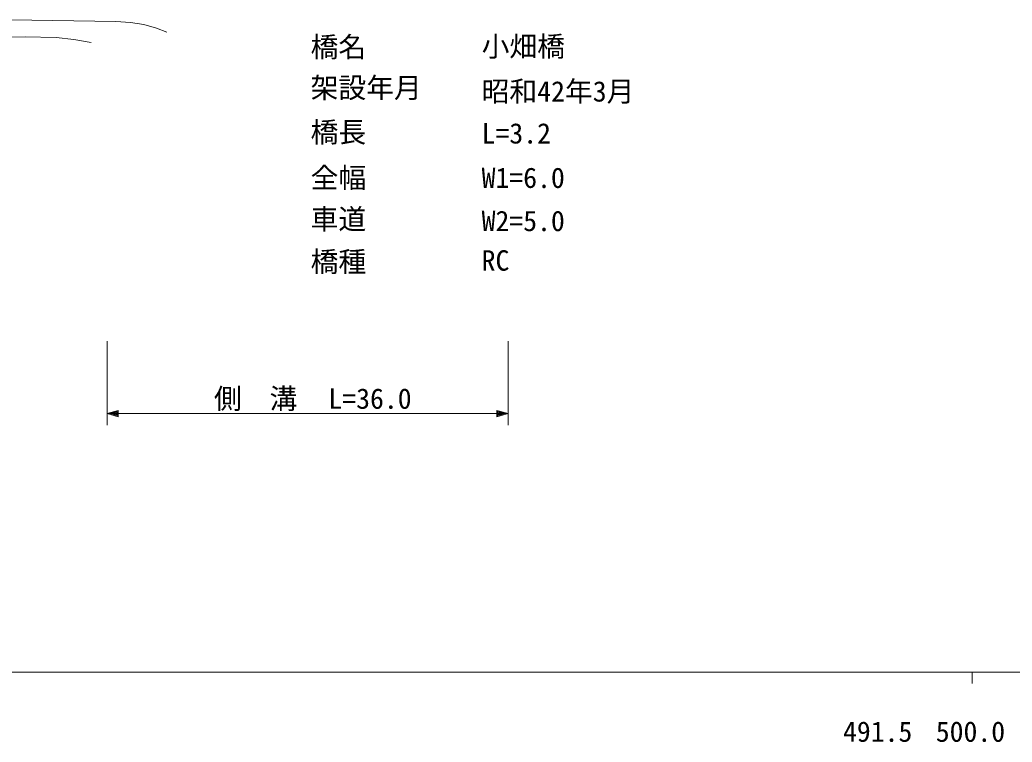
# Model space of a CAD drawing. Units: millimetres, scale not verified. Extents: x 40000 to 680000, y 20000 to 380000.
# Drawn here: x 482350 to 571595, y 198715 to 263642 of the extents above; entities that cross this region are included whole.
import ezdxf
from ezdxf.enums import TextEntityAlignment as Align

# ---------------------------------------------------------------- set-up
doc = ezdxf.new("R2010")
doc.units = ezdxf.units.MM
doc.header["$LTSCALE"] = 1000
for name, color, linetype, lineweight in [('M-BGD', 7, 'Continuous', 13), ('M-STR-HTXT', 7, 'Continuous', 13), ('M-TTL-BAND', 7, 'Continuous', 13)]:
    doc.layers.add(name, color=color, linetype=linetype, lineweight=lineweight)
doc.styles.add('ＭＳ ゴシック', font='')
doc.styles.get('ＭＳ ゴシック').set_extended_font_data('MS Gothic')

msp = doc.modelspace()

# ---------------------------------------------------------------- linework, layer by layer
at = {"layer": 'M-BGD'}
for points in [[(495576, 262531), (494640, 262897), (493498, 263221), (492309, 263397), (490994, 263481), (481531, 263642), (478935, 263542), (476293, 263333), (466542, 262420), (456993, 261543), (454117, 261342), (451153, 261242), (441548, 261048), (431984, 260830), (428586, 260766), (425110, 260810), (415496, 261370), (411549, 261791), (407412, 262126), (397986, 262141), (394692, 261860)], [(488765, 261611), (487216, 261890), (485625, 262054), (482825, 262112), (480010, 262056), (470510, 261319), (467916, 261167), (465159, 260893), (455679, 259756), (451870, 259416), (448041, 259181), (438403, 258857), (428899, 258766), (419271, 258970), (409657, 259708), (407505, 259820), (405127, 259826), (401954, 259496)]]:
    msp.add_lwpolyline(points, dxfattribs=at)
at = {"layer": 'M-STR-HTXT'}
for p, q in [((490200, 234773), (490200, 227219)), ((526258, 227219), (526258, 234773)), ((490200, 228249), (491199, 228537)), ((491199, 228537), (491199, 227961)), ((525259, 227961), (525259, 228537)), ((525259, 228537), (526258, 228249)), ((490200, 228249), (526258, 228249)), ((491199, 227961), (490200, 228249)), ((490480, 228249), (491159, 228455)), ((491159, 228043), (490480, 228249)), ((490640, 228249), (491119, 228373)), ((491119, 228125), (490640, 228249)), ((490880, 228249), (491079, 228290)), ((491079, 228208), (490880, 228249)), ((491079, 228290), (491079, 228208)), ((491119, 228373), (491119, 228125)), ((491159, 228455), (491159, 228043)), ((526258, 228249), (525259, 227961)), ((525299, 228043), (525299, 228455)), ((525299, 228455), (525979, 228249)), ((525979, 228249), (525299, 228043)), ((525339, 228125), (525339, 228373)), ((525339, 228373), (525819, 228249)), ((525819, 228249), (525339, 228125)), ((525379, 228208), (525379, 228290)), ((525379, 228290), (525579, 228249)), ((525579, 228249), (525379, 228208))]:
    msp.add_line(p, q, dxfattribs=at)
at = {"layer": 'M-TTL-BAND'}
for p, q in [((40000, 205000), (579000, 205000)), ((568000, 205000), (568000, 204000))]:
    msp.add_line(p, q, dxfattribs=at)

# ---------------------------------------------------------------- texts
at = {"layer": 'M-STR-HTXT', "style": 'ＭＳ ゴシック'}
for s, p in [('橋名', (508499, 259738)), ('小畑橋', (523880, 259792)), ('架設年月', (508499, 256075)), ('昭和42年3月', (523880, 255747)), ('橋長', (508499, 252084)), ('L=3.2', (523880, 251974)), ('全幅', (508499, 247983)), ('W1=6.0', (523880, 247983)), ('車道', (508499, 244266)), ('W2=5.0', (523880, 244102)), ('橋種', (508499, 240439)), ('RC', (523880, 240548)), ('側\u3000溝', (499808, 228131)), ('L=36.0', (510102, 228131))]:
    msp.add_text(s, height=1833, dxfattribs=at).set_placement(p, align=Align.BOTTOM_LEFT)
at = {"layer": 'M-TTL-BAND', "style": 'ＭＳ ゴシック'}
for s, p in [('491.5', (559500, 198195)), ('500.0', (567844, 198195))]:
    msp.add_text(s, height=1833, dxfattribs=at).set_placement(p, align=Align.BOTTOM_CENTER)

doc.saveas('drawing.dxf')
